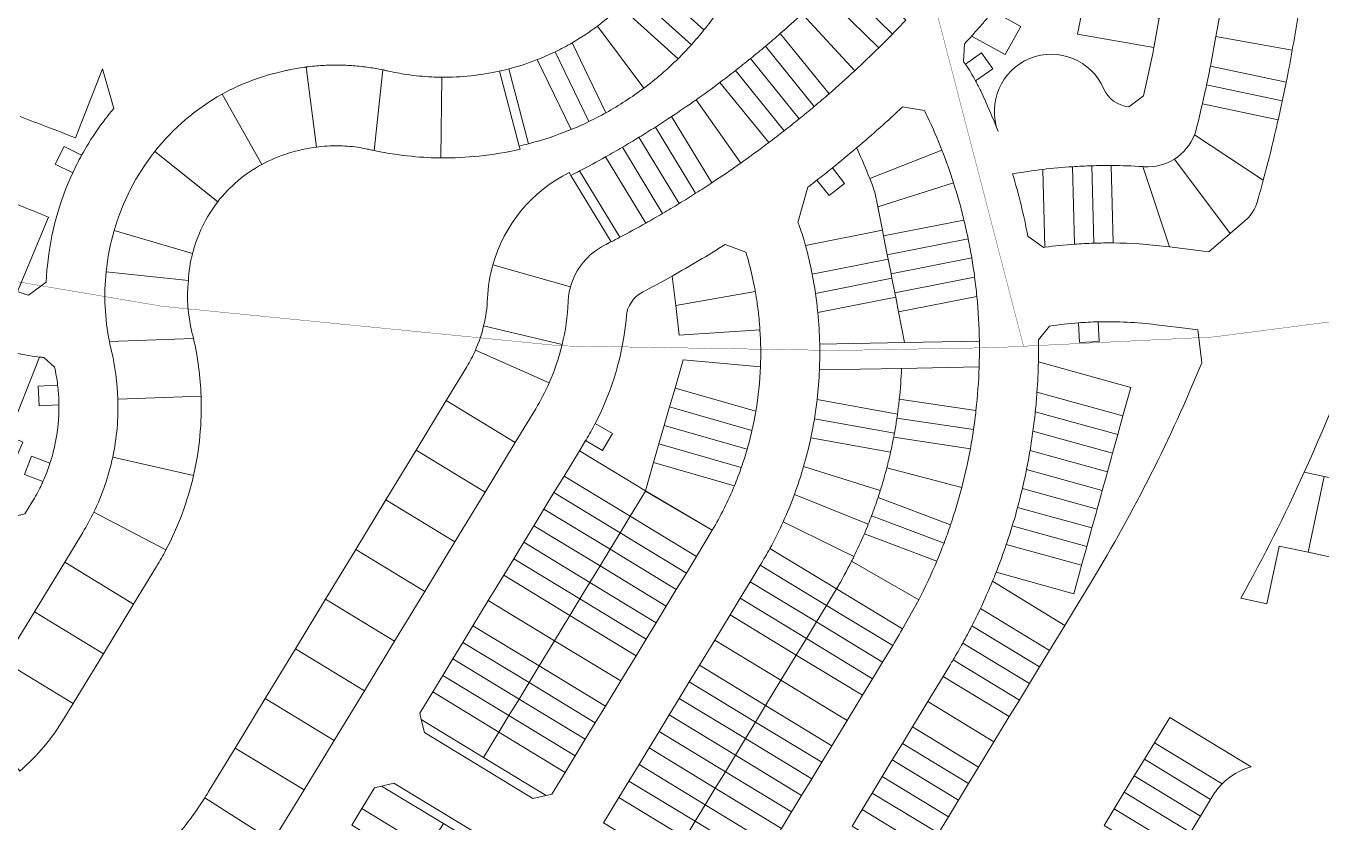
# Model space of a CAD drawing. Header units: centimetres. Extents: x -6122352 to 6876996, y -1694241 to 2592194.
# Drawn here: x -3673755 to -3272540, y -261275 to -14564 of the extents above; entities that cross this region are included whole.
import ezdxf

# ---------------------------------------------------------------- set-up
doc = ezdxf.new("R2010")
doc.units = ezdxf.units.CM
doc.header["$MEASUREMENT"] = 0
for name, color, linetype, lineweight, true_color in [('23585-XR-AR-DAMAC PLOT LIMITS$0$1-End units', 7, 'Continuous', 5, 0xf8991e), ('23585-XR-AR-DAMAC PLOT LIMITS$0$1-Open Space', 7, 'Continuous', 5, 0x90cf5a), ('23585-XR-AR-DAMAC PLOT LIMITS$0$1-Utility', 7, 'Continuous', 5, 0x8db1ff)]:
    doc.layers.add(name, color=color, linetype=linetype, lineweight=lineweight, true_color=true_color)
for name, color, linetype, lineweight in [('23585-XR-AR-DAMAC PLOT LIMITS$0$1-LV3', 231, 'Continuous', 5), ('23585-XR-AR-DAMAC PLOT LIMITS$0$1-Mid units', 41, 'Continuous', 5), ('A-ANNO-TEXT', 3, 'Continuous', 25)]:
    doc.layers.add(name, color=color, linetype=linetype, lineweight=lineweight)
doc.layers.add('23585-XR-AR-DAMAC PLOT LIMITS$0$D-Phase New', color=7, linetype='Continuous', true_color=0x000080)
doc.layers.add('@MI-REF LAYER', color=7, linetype='Continuous')

# ---------------------------------------------------------------- blocks, each defined once
blk = doc.blocks.new('23585-XR-AR-DAMAC PLOT LIMITS')
at = {"layer": '23585-XR-AR-DAMAC PLOT LIMITS$0$1-End units', "color": 251, "true_color": 0x636466}
for points in [[(497577.58, 2770158.9), (497558.55, 2770144.28, 0.00498), (497552.98, 2770151.42), (497571.35, 2770166.87, -0.005283)], [(497583.62, 2770150.83), (497564.11, 2770136.86, 0.005099), (497558.55, 2770144.28), (497577.58, 2770158.9, -0.005261)], [(497601.26, 2770125.01), (497576.52, 2770118.78, 0.034671), (497575.44, 2770120.66, 0.004271), (497571.07, 2770127.08), (497590.58, 2770141.06, -0.010069)], [(497548.01, 2770127.85), (497529.03, 2770113.16, 0.003428), (497525.63, 2770117.69, 0.002119), (497523.51, 2770120.46), (497542.49, 2770135.15, -0.005242)], [(497604.85, 2770119.27, -0.147108), (497606.7, 2770112.32), (497606.51, 2770106.25), (497577.82, 2770109.14, 0.159307), (497576.52, 2770118.78), (497601.26, 2770125.01, -0.003535)], [(497606.51, 2770106.25), (497606.23, 2770097.6), (497596.85, 2770089.61), (497572.94, 2770100.36), (497573.25, 2770100.66, 0.157768), (497577.82, 2770109.14)], [(497596.85, 2770089.61), (497596.04, 2770088.92, 0.028258), (497584.18, 2770077.6), (497566.07, 2770093.36, -0.014499), (497572.94, 2770100.36)], [(497576.35, 2770068.5, 0.015813), (497570.88, 2770061.12), (497552.69, 2770076.96, -0.013558), (497558.23, 2770084.27)], [(497490.76, 2770054.65), (497466.76, 2770054.51, 0.007166), (497466.58, 2770063.67), (497490.55, 2770064.94, -0.007494)], [(497527.19, 2770057.9), (497518.52, 2770035.52), (497518.51, 2770035.5, 0.016371), (497509.51, 2770038.68, 0.001259), (497508.8, 2770038.9, 0.013171), (497509.03, 2770057.95), (497514.48, 2770062.22, -0.011729), (497516.32, 2770061.69, -0.016955)], [(497537.04, 2770053.72), (497526.71, 2770031.37), (497522.75, 2770033.78, 0.007839), (497518.51, 2770035.5), (497518.52, 2770035.52), (497527.19, 2770057.9, -0.015747)], [(497490.66, 2770043.9), (497466.68, 2770045.35, 0.007171), (497466.76, 2770054.51), (497490.76, 2770054.65, -0.007828)], [(497547.72, 2770048.32), (497534.53, 2770026.62), (497533, 2770027.55), (497526.71, 2770031.37), (497537.04, 2770053.72, -0.017619)], [(497625.76, 2770043.64), (497602.34, 2770028.98, 0.012472), (497595.72, 2770035.63), (497620.9, 2770051.4)], [(497449.89, 2770028.72), (497425.94, 2770026.43, 0.028705), (497423.88, 2770035.27), (497446.91, 2770042.05, -0.03316)], [(497578.61, 2770026.51), (497563.3, 2770009.14), (497555.04, 2770014.16), (497567.88, 2770035.28, -0.020408)], [(497534.53, 2770026.62), (497539.66, 2770023.5), (497540.82, 2770022.8), (497528.37, 2770002.3, 0.018063), (497520.39, 2770006.79), (497533, 2770027.55)], [(497489.2, 2770019.94, -0.007828), (497488.01, 2770009.25), (497464.2, 2770012.29, 0.007171), (497465.23, 2770021.4)], [(497593.74, 2770011.23), (497575.1, 2769996.1, 0.016308), (497568.57, 2770003.02), (497584.46, 2770021.05, -0.019896)], [(497450.61, 2770002.79), (497426.72, 2770005.15, 0.029548), (497427.09, 2770014.49), (497451.04, 2770016.77, -0.03394)], [(497555.04, 2770014.16), (497563.3, 2770009.14), (497545.9, 2769989.39, 0.019363), (497538.31, 2769995.56), (497551.08, 2770016.57)], [(497488.01, 2770009.25, -0.007868), (497486.47, 2769998.56), (497462.91, 2770003.22, 0.007172), (497464.2, 2770012.29)], [(497450.61, 2770002.79, -0.03394), (497448.3, 2769989), (497425.26, 2769995.92, 0.029548), (497426.72, 2770005.15)], [(497575.1, 2769996.1, -0.008106), (497578.17, 2769992.51), (497558.03, 2769977.19, 0.018163), (497551.75, 2769983.92), (497568.57, 2770003.02, -0.016308)], [(497608.38, 2769991.83), (497588.18, 2769978.88, 0.008421), (497585.44, 2769982.95, 0.008106), (497582.67, 2769986.79), (497601.31, 2770001.92, -0.018134)], [(497656.08, 2769995.2), (497634.93, 2769981.96, 0.0122), (497630.71, 2769990.11), (497651.23, 2770002.96), (497651.88, 2770001.92)], [(497730.59, 2769989.31), (497706.99, 2769982.44), (497704.43, 2769991.23), (497732.72, 2769999.46, 0.127624)], [(497520.4, 2769985.71), (497506.97, 2769964.57), (497499.47, 2769969.96, 0.013165), (497503.34, 2769988.61), (497509.42, 2769991.8, -0.009354), (497510.8, 2769991.14, -0.003092), (497512, 2769990.53, -0.018063), (497518.82, 2769986.69, -0.004277)], [(497614.58, 2769981.46), (497593.15, 2769970.63, 0.003854), (497592.04, 2769972.58, 0.012657), (497588.18, 2769978.88), (497608.38, 2769991.83, -0.01779)], [(497444.84, 2769977.5, -0.033645), (497439.21, 2769964.83), (497417.98, 2769976.02, 0.02919), (497421.8, 2769984.42)], [(497530.15, 2769978.73), (497514.45, 2769959.18), (497506.97, 2769964.57), (497520.4, 2769985.71, -0.007562), (497523.14, 2769983.91, -0.011868), (497527.33, 2769980.92, -0.008218)], [(497588.18, 2769978.88, -0.012658), (497592.04, 2769972.58), (497570.49, 2769960.12, 0.018065), (497565.45, 2769967.76), (497585.44, 2769982.95, -0.008421)], [(497663.98, 2769977.79), (497639.93, 2769970.8, 0.012263), (497636.23, 2769979.25), (497661.44, 2769986.51)], [(497481.86, 2769975, -0.006668), (497479.67, 2769966.11), (497456.08, 2769970.78, 0.007171), (497458.3, 2769979.67)], [(497547.87, 2769960.74), (497525.68, 2769947.13), (497520.9, 2769954.93), (497538.66, 2769971.13, -0.032043)], [(497593.15, 2769970.63, -0.010288), (497595.96, 2769965.33, -0.004751), (497597.19, 2769962.84), (497574.97, 2769952.14, 0.018052), (497570.49, 2769960.12), (497592.04, 2769972.58, -0.003853)], [(497625.08, 2769958.49), (497602.18, 2769951.23, 0.002824), (497601.59, 2769952.76, 0.013318), (497598.56, 2769959.92), (497619.99, 2769970.75, -0.019545)], [(497598.56, 2769959.92, -0.013318), (497601.59, 2769952.76), (497578.86, 2769943.85, 0.018052), (497574.97, 2769952.14), (497597.19, 2769962.84, -0.005536)], [(497628.31, 2769948.71), (497605.32, 2769942.02, 0.016675), (497602.18, 2769951.23), (497625.08, 2769958.49)], [(497602.18, 2769951.23, -0.016675), (497605.32, 2769942.02), (497605.33, 2769942), (497582.15, 2769935.28, 0.018117), (497578.86, 2769943.85), (497601.59, 2769952.76, -0.002824)], [(497565.96, 2769925.89), (497543.01, 2769918.87), (497542.99, 2769918.86), (497538.21, 2769926.66), (497560.41, 2769940.28, -0.035586)], [(497397.1, 2769784.86, 0.000978), (497392.71, 2769782.86, 0.000877), (497388.77, 2769781.05), (497378.12, 2769802.95, 0.043048), (497385.61, 2769808.49)]]:
    blk.add_lwpolyline(points, format="xyb", close=True, dxfattribs=at)
for points in [[(497689.16, 2770082.29), (497703.12, 2770062.77), (497695.67, 2770057.45), (497681.72, 2770076.97)], [(497673.24, 2769945.96), (497650.19, 2769939.26), (497647.64, 2769948.05), (497670.68, 2769954.75)], [(497675.79, 2769937.18), (497652.75, 2769930.47), (497650.19, 2769939.26), (497673.24, 2769945.96)], [(497565.96, 2769925.89), (497543.02, 2769918.87), (497545.57, 2769910.09), (497568.61, 2769916.79)], [(497637.63, 2769916.9), (497614.6, 2769910.2), (497614.59, 2769910.19), (497612.03, 2769918.98), (497612.05, 2769918.98), (497635.08, 2769925.68)], [(497543.02, 2769918.87), (497542.99, 2769918.86), (497519.98, 2769912.17), (497522.54, 2769903.39), (497545.57, 2769910.09)], [(497614.59, 2769910.19), (497591.54, 2769903.49), (497588.99, 2769912.28), (497612.03, 2769918.98)], [(497640.19, 2769908.11), (497617.14, 2769901.41), (497614.59, 2769910.19), (497614.6, 2769910.2), (497637.63, 2769916.9)], [(497617.14, 2769901.41), (497594.1, 2769894.7), (497591.54, 2769903.49), (497614.59, 2769910.19)], [(497581.23, 2769873.44), (497558.18, 2769866.73), (497555.63, 2769875.52), (497578.67, 2769882.22)], [(497555.63, 2769875.52), (497558.18, 2769866.73), (497535.15, 2769860.03), (497532.6, 2769868.82)], [(497581.23, 2769873.44), (497583.78, 2769864.65), (497560.74, 2769857.95), (497558.18, 2769866.73)], [(497558.18, 2769866.73), (497560.74, 2769857.95), (497537.71, 2769851.25), (497535.15, 2769860.03)], [(497633.11, 2769846.53), (497610.07, 2769839.83), (497607.51, 2769848.61), (497630.55, 2769855.32)], [(497592.7, 2769834.01), (497591.8, 2769832.46), (497570, 2769826.12), (497567.44, 2769834.9), (497590.49, 2769841.61)], [(497567.44, 2769834.9), (497570, 2769826.12), (497548.33, 2769819.81), (497546.57, 2769820.78), (497544.41, 2769828.2)], [(497576.71, 2769803.07), (497579.26, 2769794.29), (497556.23, 2769787.58), (497554.11, 2769794.86), (497555.18, 2769796.81)]]:
    blk.add_lwpolyline(points, close=True, dxfattribs=at)
at = {"layer": '23585-XR-AR-DAMAC PLOT LIMITS$0$1-LV3', "color": 251, "true_color": 0x636466}
for points in [[(497437.78, 2769962.2), (497438.66, 2769961.73, -0.030829), (497431.68, 2769950.97, -0.028655), (497424.05, 2769941.8), (497405.83, 2769958.92, 0.028443), (497411.58, 2769965.84, 0.02855), (497416.53, 2769973.39)], [(497455.29, 2769967.88), (497478.9, 2769963.2, -0.001714), (497478.27, 2769960.93, 0.209695), (497480.64, 2769944.51), (497459.4, 2769931.31, -0.212412), (497454.31, 2769968.07)], [(497424.05, 2769941.8, -0.009499), (497421.29, 2769938.96, -0.024685), (497413.64, 2769932.09, -0.0157), (497408.44, 2769928.13), (497391.8, 2769946.98, -0.001467), (497392.14, 2769947.23, -0.003663), (497393, 2769947.83, 0.019287), (497397.88, 2769951.49, 0.024684), (497403.69, 2769956.71, 0.009711), (497405.83, 2769958.92)], [(497408.44, 2769928.13, -0.003585), (497407.22, 2769927.27, 0.003664), (497406.66, 2769926.88, 0.016702), (497404.19, 2769924.99, 0.016697), (497401.85, 2769922.93, 0.016765), (497399.65, 2769920.72, 0.01691), (497397.58, 2769918.35, 0.017638), (497395.6, 2769915.72), (497375.13, 2769930.08), (497375.22, 2769930.2, -0.01714), (497378.18, 2769934.11, -0.016911), (497381.36, 2769937.77, -0.016764), (497384.75, 2769941.17, -0.016696), (497388.34, 2769944.32, -0.015235), (497391.8, 2769946.98)], [(497492.12, 2769930.45), (497471.4, 2769916.47, 0.04813), (497465.91, 2769923.11, -0.057506), (497459.4, 2769931.31), (497480.64, 2769944.51, 0.057506), (497483.58, 2769940.8, -0.04813)], [(497375.13, 2769930.08, 0.01696), (497372.48, 2769926.02, 0.004353), (497371.84, 2769924.94, -0.001348), (497371.55, 2769924.44, 0.071941), (497363.74, 2769905.19), (497388.09, 2769899.54, -0.090161), (497395.6, 2769915.72)], [(497501.26, 2769911), (497504.68, 2769899.27), (497480.67, 2769892.29), (497477.26, 2769903.98, 0.032572), (497475.26, 2769909.46), (497498.14, 2769919.54, -0.032571)], [(497388.09, 2769899.54), (497363.74, 2769905.19, 0.097346), (497362.78, 2769877.79), (497378.17, 2769880.21), (497387.43, 2769881.67, -0.103842)], [(497393.98, 2769865.06), (497372.28, 2769852.02, -0.097509), (497362.78, 2769877.79), (497387.43, 2769881.67, 0.103472)], [(497413.57, 2769847.54), (497396.65, 2769827.71, -0.075721), (497380.09, 2769841.53), (497399.28, 2769858.48, 0.08753), (497411.78, 2769848.53, -0.005371)], [(497428.38, 2769837.17), (497411.64, 2769817.55, 0.051233), (497399.06, 2769826.31, -0.009743), (497396.65, 2769827.71), (497413.57, 2769847.54, -0.047693)], [(497366.07, 2769817.16, -0.008189), (497365.01, 2769816.64, 0.001228), (497359.34, 2769813.97, 0.001793), (497351.09, 2769810.02), (497349.82, 2769809.4), (497338.92, 2769831.9), (497340.21, 2769832.52, -0.003252), (497355.49, 2769839.79)], [(497444.92, 2769818.84), (497423.78, 2769804.26, 0.060218), (497411.64, 2769817.55), (497428.38, 2769837.17, -0.065239)], [(497456.14, 2769796.98), (497432.41, 2769788.46, 0.060218), (497423.78, 2769804.26), (497444.92, 2769818.84, -0.06495)], [(497461.77, 2769778.26), (497437.77, 2769771.28), (497434.75, 2769781.64, 0.024059), (497432.41, 2769788.46), (497456.14, 2769796.98, -0.01535), (497457.94, 2769791.43)], [(497545.02, 2769760.48), (497520.87, 2769754.01, 0.005312), (497520.15, 2769756.57), (497515.87, 2769771.3), (497539.87, 2769778.29), (497544.16, 2769763.55, -0.005316)], [(497549.09, 2769739.27), (497524.26, 2769736.33, 0.036047), (497520.87, 2769754.01), (497545.02, 2769760.48, -0.036046)], [(497473.33, 2769738.52, -0.076887), (497476.1, 2769717.3), (497450.05, 2769718.85, 0.085073), (497448.13, 2769735.64), (497447.82, 2769736.71), (497471.83, 2769743.69)]]:
    blk.add_lwpolyline(points, format="xyb", close=True, dxfattribs=at)
for points in [[(497504.68, 2769899.27), (497509.71, 2769881.99), (497485.7, 2769875), (497480.67, 2769892.29)], [(497509.71, 2769881.99), (497514.73, 2769864.7), (497490.73, 2769857.72), (497485.7, 2769875)], [(497514.73, 2769864.7), (497519.76, 2769847.42), (497495.76, 2769840.44), (497490.73, 2769857.72)], [(497519.76, 2769847.42), (497524.79, 2769830.14), (497500.78, 2769823.15), (497495.76, 2769840.44)], [(497524.79, 2769830.14), (497529.82, 2769812.85), (497505.81, 2769805.87), (497500.78, 2769823.15)], [(497529.82, 2769812.85), (497534.85, 2769795.57), (497510.84, 2769788.59), (497505.81, 2769805.87)], [(497534.85, 2769795.57), (497539.87, 2769778.29), (497515.87, 2769771.3), (497510.84, 2769788.59)], [(497461.77, 2769778.26), (497466.8, 2769760.98), (497442.79, 2769753.99), (497437.77, 2769771.28)], [(497466.8, 2769760.98), (497471.83, 2769743.69), (497447.82, 2769736.71), (497442.79, 2769753.99)]]:
    blk.add_lwpolyline(points, close=True, dxfattribs=at)
at = {"layer": '23585-XR-AR-DAMAC PLOT LIMITS$0$1-Mid units', "color": 251, "true_color": 0x636466}
for points in [[(497587.13, 2770145.97), (497567.62, 2770131.99, 0.003299), (497564.11, 2770136.86), (497583.62, 2770150.83, -0.003134)], [(497590.58, 2770141.06), (497571.07, 2770127.08, 0.003299), (497567.62, 2770131.99), (497587.13, 2770145.97, -0.003134)], [(497584.18, 2770077.6, 0.010333), (497580.17, 2770073.13), (497562.07, 2770088.89, -0.008867), (497566.07, 2770093.36)], [(497580.17, 2770073.13, 0.010335), (497576.35, 2770068.5), (497558.23, 2770084.27, -0.008868), (497562.07, 2770088.89)], [(497490.29, 2770070.93), (497466.32, 2770069.66, 0.004696), (497465.94, 2770075.65), (497489.91, 2770076.92, -0.004368)], [(497490.55, 2770064.94), (497466.58, 2770063.67, 0.004696), (497466.32, 2770069.66), (497490.29, 2770070.93, -0.004368)], [(497552.92, 2770045.33), (497539.66, 2770023.5), (497534.53, 2770026.62), (497547.72, 2770048.32, -0.008835)], [(497490.66, 2770043.9, -0.00437), (497490.45, 2770037.9), (497466.49, 2770039.35, 0.004698), (497466.68, 2770045.35)], [(497558.02, 2770042.17), (497544.79, 2770020.39), (497540.82, 2770022.8), (497539.66, 2770023.5), (497552.92, 2770045.33, -0.008833)], [(497628.94, 2770038.56), (497606.47, 2770024.48, 0.008109), (497602.34, 2770028.98), (497625.76, 2770043.64)], [(497490.45, 2770037.9, -0.004368), (497490.14, 2770031.9), (497466.18, 2770033.36, 0.004696), (497466.49, 2770039.35)], [(497563.01, 2770038.82), (497549.91, 2770017.27), (497545.95, 2770019.68), (497544.79, 2770020.39), (497558.02, 2770042.17, -0.008841)], [(497567.88, 2770035.28), (497555.04, 2770014.16), (497551.08, 2770016.57), (497549.91, 2770017.27), (497563.01, 2770038.82, -0.008861)], [(497632.13, 2770033.47), (497610.42, 2770019.88, 0.008065), (497606.47, 2770024.48), (497628.94, 2770038.56)], [(497490.14, 2770031.9, -0.004368), (497489.72, 2770025.92), (497465.76, 2770027.37, 0.004696), (497466.18, 2770033.36)], [(497635.31, 2770028.38), (497614.21, 2770015.18, 0.008029), (497610.42, 2770019.88), (497632.13, 2770033.47), (497632.78, 2770032.43)], [(497450.64, 2770022.76), (497426.74, 2770020.48, 0.018973), (497425.94, 2770026.43), (497449.89, 2770028.72, -0.014551)], [(497489.72, 2770025.92, -0.004369), (497489.2, 2770019.94), (497465.23, 2770021.4, 0.004698), (497465.76, 2770027.37)], [(497638.5, 2770023.3), (497617.84, 2770010.37, 0.008003), (497614.21, 2770015.18), (497635.31, 2770028.38), (497635.96, 2770027.35)], [(497641.68, 2770018.21), (497621.3, 2770005.46, 0.007985), (497617.84, 2770010.37), (497638.5, 2770023.3), (497639.14, 2770022.26)], [(497451.04, 2770016.77), (497427.09, 2770014.49, 0.018971), (497426.74, 2770020.48), (497450.64, 2770022.76, -0.014551)], [(497544.79, 2770020.39), (497545.95, 2770019.68), (497533.42, 2769999.05, 0.01184), (497528.37, 2770002.3), (497540.82, 2770022.8)], [(497549.91, 2770017.27), (497551.08, 2770016.57), (497538.31, 2769995.56, 0.011869), (497533.42, 2769999.05), (497545.95, 2770019.68)], [(497644.86, 2770013.13), (497624.6, 2770000.44, 0.007975), (497621.3, 2770005.46), (497641.68, 2770018.21), (497642.33, 2770017.18)], [(497597.61, 2770006.64), (497578.98, 2769991.52, 0.002182), (497578.17, 2769992.51, 0.008106), (497575.1, 2769996.1), (497593.74, 2770011.23, -0.008833)], [(497648.05, 2770008.04), (497627.74, 2769995.33, 0.007973), (497624.6, 2770000.44), (497644.86, 2770013.13), (497645.51, 2770012.09)], [(497651.23, 2770002.96), (497630.71, 2769990.11, 0.007979), (497627.74, 2769995.33), (497648.05, 2770008.04), (497648.7, 2770007.01)], [(497486.47, 2769998.56, -0.00437), (497485.47, 2769992.64), (497461.92, 2769997.3, 0.004698), (497462.91, 2770003.22)], [(497601.31, 2770001.92), (497582.67, 2769986.79, 0.002181), (497581.9, 2769987.8, 0.008106), (497578.98, 2769991.52), (497597.61, 2770006.64, -0.008833)], [(497448.3, 2769989, -0.014551), (497446.73, 2769983.2), (497423.75, 2769990.1, 0.018971), (497425.26, 2769995.92)], [(497485.47, 2769992.64, -0.004368), (497484.37, 2769986.74), (497460.83, 2769991.4, 0.004697), (497461.92, 2769997.3)], [(497484.37, 2769986.74, -0.004368), (497483.17, 2769980.86), (497459.62, 2769985.52, 0.004697), (497460.83, 2769991.4)], [(497578.98, 2769991.52, -0.008106), (497581.9, 2769987.8), (497561.85, 2769972.56, 0.011845), (497558.03, 2769977.19), (497578.17, 2769992.51, -0.002182)], [(497446.73, 2769983.2, -0.014551), (497444.84, 2769977.5), (497421.8, 2769984.42, 0.018972), (497423.75, 2769990.1)], [(497582.67, 2769986.79, -0.008106), (497585.44, 2769982.95), (497565.45, 2769967.76, 0.011836), (497561.85, 2769972.56), (497581.9, 2769987.8, -0.002181)], [(497731.71, 2769983.39), (497708.67, 2769976.68), (497706.99, 2769982.44), (497730.59, 2769989.31, 0.059212), (497731.39, 2769984.5)], [(497483.17, 2769980.86, -0.004369), (497481.86, 2769975), (497458.3, 2769979.67, 0.004698), (497459.62, 2769985.52)], [(497617.38, 2769976.15), (497595.96, 2769965.33, 0.010288), (497593.15, 2769970.63), (497614.58, 2769981.46, -0.008833)], [(497619.99, 2769970.75), (497598.56, 2769959.92, 0.005536), (497597.19, 2769962.84, 0.004752), (497595.96, 2769965.33), (497617.38, 2769976.15, -0.008833)], [(497665.65, 2769972.03), (497642.12, 2769965.19, 0.008005), (497639.93, 2769970.8), (497663.98, 2769977.79)], [(497667.33, 2769966.27), (497644.13, 2769959.52, 0.007986), (497642.12, 2769965.19), (497665.65, 2769972.03)], [(497669, 2769960.51), (497645.95, 2769953.8, 0.007976), (497644.13, 2769959.52), (497667.33, 2769966.27)], [(497551.43, 2769955.88), (497528.81, 2769942.01), (497525.68, 2769947.13), (497547.87, 2769960.74, -0.01388)], [(497670.68, 2769954.75), (497647.64, 2769948.05), (497646.46, 2769952.09, 0.002372), (497645.95, 2769953.8), (497669, 2769960.51)], [(497554.71, 2769950.86), (497531.94, 2769936.9), (497528.81, 2769942.01), (497551.43, 2769955.88, -0.013838)], [(497557.7, 2769945.65), (497535.08, 2769931.78), (497531.94, 2769936.9), (497554.71, 2769950.86, -0.013838)], [(497630.05, 2769942.97), (497607, 2769936.26), (497605.33, 2769942), (497605.32, 2769942.02), (497628.31, 2769948.71, -0.007103), (497629.72, 2769944.1)], [(497560.41, 2769940.28), (497538.21, 2769926.66), (497535.08, 2769931.78), (497557.7, 2769945.65, -0.013881)], [(497607, 2769936.26), (497583.96, 2769929.56, 0.011839), (497582.15, 2769935.28), (497605.33, 2769942)]]:
    blk.add_lwpolyline(points, format="xyb", close=True, dxfattribs=at)
for points in [[(497708.67, 2769976.68), (497731.71, 2769983.39), (497733.39, 2769977.62), (497710.34, 2769970.92)], [(497710.34, 2769970.92), (497733.39, 2769977.62), (497735.06, 2769971.86), (497712.02, 2769965.16)], [(497712.02, 2769965.16), (497735.06, 2769971.86), (497736.74, 2769966.1), (497713.69, 2769959.4)], [(497736.74, 2769966.1), (497738.41, 2769960.34), (497715.37, 2769953.64), (497713.69, 2769959.4)], [(497631.72, 2769937.21), (497608.69, 2769930.51), (497608.68, 2769930.5), (497607, 2769936.26), (497630.05, 2769942.97)], [(497608.68, 2769930.5), (497585.64, 2769923.8), (497583.96, 2769929.56), (497607, 2769936.26)], [(497633.4, 2769931.45), (497610.37, 2769924.75), (497610.36, 2769924.74), (497608.68, 2769930.5), (497608.69, 2769930.51), (497631.72, 2769937.21)], [(497677.47, 2769931.42), (497654.42, 2769924.71), (497652.75, 2769930.47), (497675.79, 2769937.18)], [(497635.08, 2769925.68), (497612.05, 2769918.98), (497612.03, 2769918.98), (497610.36, 2769924.74), (497610.37, 2769924.75), (497633.4, 2769931.45)], [(497679.14, 2769925.66), (497656.1, 2769918.95), (497654.42, 2769924.71), (497677.47, 2769931.42)], [(497610.36, 2769924.74), (497587.31, 2769918.04), (497585.64, 2769923.8), (497608.68, 2769930.5)], [(497612.03, 2769918.98), (497588.99, 2769912.28), (497587.31, 2769918.04), (497610.36, 2769924.74)], [(497680.82, 2769919.89), (497657.78, 2769913.19), (497656.1, 2769918.95), (497679.14, 2769925.66)], [(497682.5, 2769914.13), (497659.45, 2769907.43), (497657.78, 2769913.19), (497680.82, 2769919.89)], [(497570.29, 2769911.03), (497568.61, 2769916.79), (497545.57, 2769910.09), (497547.25, 2769904.32)], [(497571.97, 2769905.27), (497548.92, 2769898.56), (497547.25, 2769904.32), (497570.29, 2769911.03)], [(497684.17, 2769908.37), (497661.13, 2769901.67), (497659.45, 2769907.43), (497682.5, 2769914.13)], [(497545.57, 2769910.09), (497522.54, 2769903.39), (497524.22, 2769897.62), (497547.25, 2769904.32)], [(497641.87, 2769902.35), (497618.82, 2769895.65), (497617.14, 2769901.41), (497640.19, 2769908.11)], [(497685.85, 2769902.61), (497662.8, 2769895.91), (497661.13, 2769901.67), (497684.17, 2769908.37)], [(497548.92, 2769898.56), (497525.89, 2769891.86), (497524.22, 2769897.62), (497547.25, 2769904.32)], [(497573.64, 2769899.51), (497550.6, 2769892.8), (497548.92, 2769898.56), (497571.97, 2769905.27)], [(497573.64, 2769899.51), (497575.32, 2769893.74), (497552.28, 2769887.04), (497550.6, 2769892.8)], [(497618.82, 2769895.65), (497595.78, 2769888.94), (497594.1, 2769894.7), (497617.14, 2769901.41)], [(497643.54, 2769896.59), (497620.5, 2769889.88), (497618.82, 2769895.65), (497641.87, 2769902.35)], [(497550.6, 2769892.8), (497527.57, 2769886.1), (497525.89, 2769891.86), (497548.92, 2769898.56)], [(497620.5, 2769889.88), (497597.45, 2769883.18), (497595.78, 2769888.94), (497618.82, 2769895.65)], [(497645.22, 2769890.83), (497622.17, 2769884.12), (497620.5, 2769889.88), (497643.54, 2769896.59)], [(497550.6, 2769892.8), (497552.28, 2769887.04), (497529.24, 2769880.34), (497527.57, 2769886.1)], [(497575.32, 2769893.74), (497577, 2769887.98), (497553.95, 2769881.28), (497552.28, 2769887.04)], [(497646.89, 2769885.07), (497623.85, 2769878.36), (497622.17, 2769884.12), (497645.22, 2769890.83)], [(497552.28, 2769887.04), (497553.95, 2769881.28), (497530.92, 2769874.58), (497529.24, 2769880.34)], [(497578.67, 2769882.22), (497555.63, 2769875.52), (497553.95, 2769881.28), (497577, 2769887.98)], [(497622.17, 2769884.12), (497599.13, 2769877.42), (497597.45, 2769883.18), (497620.5, 2769889.88)], [(497623.85, 2769878.36), (497600.8, 2769871.66), (497599.13, 2769877.42), (497622.17, 2769884.12)], [(497648.57, 2769879.31), (497625.53, 2769872.6), (497623.85, 2769878.36), (497646.89, 2769885.07)], [(497555.63, 2769875.52), (497532.6, 2769868.82), (497530.92, 2769874.58), (497553.95, 2769881.28)], [(497650.25, 2769873.54), (497627.2, 2769866.84), (497625.53, 2769872.6), (497648.57, 2769879.31)], [(497625.53, 2769872.6), (497602.48, 2769865.9), (497600.8, 2769871.66), (497623.85, 2769878.36)], [(497627.2, 2769866.84), (497604.16, 2769860.14), (497602.48, 2769865.9), (497625.53, 2769872.6)], [(497651.92, 2769867.78), (497628.88, 2769861.08), (497627.2, 2769866.84), (497650.25, 2769873.54)], [(497628.88, 2769861.08), (497605.83, 2769854.37), (497604.16, 2769860.14), (497627.2, 2769866.84)], [(497653.6, 2769862.02), (497630.55, 2769855.32), (497628.88, 2769861.08), (497651.92, 2769867.78)], [(497585.46, 2769858.89), (497562.42, 2769852.19), (497560.74, 2769857.95), (497583.78, 2769864.65)], [(497587.14, 2769853.13), (497564.09, 2769846.42), (497562.42, 2769852.19), (497585.46, 2769858.89)], [(497630.55, 2769855.32), (497607.51, 2769848.61), (497605.83, 2769854.37), (497628.88, 2769861.08)], [(497560.74, 2769857.95), (497562.42, 2769852.19), (497539.38, 2769845.48), (497537.71, 2769851.25)], [(497562.42, 2769852.19), (497564.09, 2769846.42), (497541.06, 2769839.72), (497539.38, 2769845.48)], [(497588.81, 2769847.37), (497565.77, 2769840.66), (497564.09, 2769846.42), (497587.14, 2769853.13)], [(497590.49, 2769841.61), (497567.44, 2769834.9), (497565.77, 2769840.66), (497588.81, 2769847.37)], [(497564.09, 2769846.42), (497565.77, 2769840.66), (497542.74, 2769833.96), (497541.06, 2769839.72)], [(497565.77, 2769840.66), (497567.44, 2769834.9), (497544.41, 2769828.2), (497542.74, 2769833.96)], [(497579.26, 2769794.29), (497580.94, 2769788.52), (497557.9, 2769781.82), (497556.23, 2769787.58)]]:
    blk.add_lwpolyline(points, close=True, dxfattribs=at)
at = {"layer": '23585-XR-AR-DAMAC PLOT LIMITS$0$1-Open Space', "color": 251, "true_color": 0x636466}
for points in [[(497653.87, 2770119.76, -0.024816), (497676.56, 2770073.29), (497681.72, 2770076.97)], [(497466.76, 2770054.51, -0.007171), (497466.68, 2770045.35, -0.004698), (497466.49, 2770039.35, -0.004696), (497466.18, 2770033.36, -0.004696), (497465.76, 2770027.37, -0.004698), (497465.23, 2770021.4, -0.007171), (497464.2, 2770012.29, -0.007172), (497462.91, 2770003.22, -0.004698), (497461.92, 2769997.3, -0.004697), (497460.83, 2769991.4, -0.004697), (497459.62, 2769985.52, -0.004698), (497458.3, 2769979.67, -0.007171), (497456.08, 2769970.78, -0.002354), (497455.29, 2769967.88), (497454.31, 2769968.07, 0.212412), (497459.4, 2769931.31, 0.057506), (497465.91, 2769923.11, -0.04813), (497471.4, 2769916.47, -0.044712), (497475.26, 2769909.46, -0.032572), (497477.26, 2769903.98), (497480.67, 2769892.29), (497485.7, 2769875), (497490.73, 2769857.72), (497495.76, 2769840.44), (497500.78, 2769823.15), (497505.81, 2769805.87), (497510.84, 2769788.59), (497515.87, 2769771.3), (497520.15, 2769756.57, -0.005312), (497520.87, 2769754.01, -0.036047), (497524.26, 2769736.33, -0.036047)], [(497476.1, 2769717.3, 0.076887), (497473.33, 2769738.52), (497471.83, 2769743.69), (497466.8, 2769760.98), (497461.77, 2769778.26), (497457.94, 2769791.43, 0.01535), (497456.14, 2769796.98, 0.06495), (497444.92, 2769818.84, 0.065239), (497428.38, 2769837.17, 0.047693), (497413.57, 2769847.54, 0.005371), (497411.78, 2769848.53, -0.08753), (497399.28, 2769858.48, -0.048522), (497393.98, 2769865.06, -0.103472), (497387.43, 2769881.67, -0.103842), (497388.09, 2769899.54, -0.090161), (497395.6, 2769915.72, -0.017638), (497397.58, 2769918.35, -0.01691), (497399.65, 2769920.72, -0.016765), (497401.85, 2769922.93, -0.016697), (497404.19, 2769924.99, -0.016702), (497406.66, 2769926.88, -0.003663), (497407.22, 2769927.27, 0.003585), (497408.44, 2769928.13, 0.0157), (497413.64, 2769932.09, 0.024685), (497421.29, 2769938.96, 0.009499), (497424.05, 2769941.8, 0.028655), (497431.68, 2769950.97, 0.030829), (497438.66, 2769961.73), (497437.78, 2769962.2, 0.007272), (497439.21, 2769964.83, 0.033645), (497444.84, 2769977.5, 0.014551), (497446.73, 2769983.2, 0.014551), (497448.3, 2769989, 0.03394), (497450.61, 2770002.79, 0.03394), (497451.04, 2770016.77, 0.014551), (497450.64, 2770022.76, 0.014551), (497449.89, 2770028.72, 0.03316), (497446.91, 2770042.05, 0.033159)], [(497340.21, 2769832.52, -0.003252), (497355.49, 2769839.79), (497366.07, 2769817.16, 0.024858), (497369.16, 2769818.93), (497369.9, 2769825.65, -0.014086), (497366.43, 2769829.35, -0.084181), (497350.47, 2769854.62), (497344.82, 2769852.45), (497342.63, 2769858.14), (497348.32, 2769860.32, -0.049285), (497344.34, 2769877.45), (497332.91, 2769883.2), (497343.06, 2769862.58, 0.001517), (497334.55, 2769858.36, 0.001413), (497326.64, 2769854.38)]]:
    blk.add_lwpolyline(points, format="xyb", dxfattribs=at)
for points in [[(497546.92, 2770107.72, 0.97921), (497534.66, 2770074.63, 0.018167), (497521.76, 2770079.17, 0.014802), (497518.39, 2770080.11), (497519.19, 2770086.59), (497513.13, 2770087.33), (497512.39, 2770081.27, 0.004226), (497511.4, 2770081.4), (497507.6, 2770085.33, 0.002253), (497507.29, 2770088.57), (497518.58, 2770092.38), (497515.39, 2770101.85), (497505.91, 2770098.66, 0.015632), (497505.33, 2770100.81, 0.007013), (497505.02, 2770101.76), (497525.63, 2770117.69, -0.003428), (497529.03, 2770113.16), (497548.01, 2770127.85, -0.008813), (497556.95, 2770115.33), (497556.3, 2770109.66, -0.275446)], [(497570.88, 2770061.12), (497570.62, 2770060.74), (497564.81, 2770059.52, 0.026456), (497547.37, 2770069.08, -0.014053), (497552.69, 2770076.96)], [(497630.08, 2770072.78, -0.039701), (497656.99, 2770001.81), (497661.44, 2769986.51), (497636.23, 2769979.25, 0.003988), (497634.93, 2769981.96), (497656.08, 2769995.2), (497651.88, 2770001.92), (497651.23, 2770002.96), (497648.7, 2770007.01), (497648.05, 2770008.04), (497645.51, 2770012.09), (497644.86, 2770013.13), (497642.33, 2770017.18), (497641.68, 2770018.21), (497639.14, 2770022.26), (497638.5, 2770023.3), (497635.96, 2770027.35), (497635.31, 2770028.38), (497632.78, 2770032.43), (497632.13, 2770033.47), (497628.94, 2770038.56), (497625.76, 2770043.64), (497620.9, 2770051.4), (497595.72, 2770035.63, 0.009047), (497590.71, 2770040.24), (497589.89, 2770045.7, -0.018594), (497595.17, 2770052.96), (497599.87, 2770049.08), (497603.76, 2770053.78), (497599.06, 2770057.67, -0.037353), (497611.87, 2770070.35), (497617.4, 2770075.06), (497621.78, 2770078.79)], [(497695.67, 2770057.45), (497688.2, 2770052.1), (497698.83, 2770037.21), (497692.08, 2770032.38, 0.020989), (497676.56, 2770073.29), (497681.72, 2770076.97)], [(497518.51, 2770035.5, -0.007839), (497522.75, 2770033.78), (497526.71, 2770031.37), (497533, 2770027.55), (497520.39, 2770006.79, 0.003092), (497518.99, 2770007.5, 0.02524), (497513.53, 2770009.9), (497507.54, 2770019.5, 0.002506), (497507.85, 2770023.11), (497513.93, 2770022.66), (497514.39, 2770028.74), (497508.3, 2770029.2, 0.006714), (497508.8, 2770038.9, -0.001259), (497509.51, 2770038.68, -0.016371)], [(497578.61, 2770026.51, -0.012059), (497584.46, 2770021.05), (497568.57, 2770003.02), (497551.75, 2769983.92, 0.015789), (497545.9, 2769989.39), (497563.3, 2770009.14)], [(497439.21, 2769964.83, -0.007272), (497437.78, 2769962.2), (497416.53, 2769973.39, 0.009478), (497417.98, 2769976.02)], [(497538.66, 2769971.13), (497520.9, 2769954.93), (497525.68, 2769947.13), (497528.81, 2769942.01), (497531.94, 2769936.9), (497535.08, 2769931.78), (497538.21, 2769926.66), (497542.99, 2769918.86), (497519.98, 2769912.17), (497518.95, 2769915.7), (497524.79, 2769917.5), (497523, 2769923.33), (497517.06, 2769921.5, 0.099091), (497499.09, 2769951.07, -0.25631), (497496.93, 2769959.8, 0.007239), (497499.47, 2769969.96), (497506.97, 2769964.57), (497514.45, 2769959.18), (497530.15, 2769978.73, -0.026298)], [(497479.67, 2769966.11, -0.002189), (497478.9, 2769963.2), (497455.29, 2769967.88, 0.002354), (497456.08, 2769970.78)], [(497498.14, 2769919.54), (497475.26, 2769909.46, 0.044712), (497471.4, 2769916.47), (497492.12, 2769930.45, -0.044712)], [(497399.28, 2769858.48), (497380.09, 2769841.53, -0.04611), (497372.28, 2769852.02), (497393.98, 2769865.06, 0.048522)], [(497395.79, 2769806.76), (497391.97, 2769802.12), (497396.67, 2769798.24), (497400.55, 2769802.94, -0.055271), (497408.89, 2769793.63, -0.026064), (497412.06, 2769788.65), (497406.61, 2769785.93), (497409.32, 2769780.47), (497414.78, 2769783.19, -0.007178), (497415.41, 2769781.69, -0.02406), (497417.18, 2769776.53), (497418.4, 2769772.33), (497415.42, 2769766.77, 0.000922), (497411.35, 2769764.96), (497401.53, 2769786.86, 0.000986), (497397.1, 2769784.86), (497385.61, 2769808.49, 0.006098), (497386.59, 2769809.37), (497391.04, 2769809.82, -0.024963)]]:
    blk.add_lwpolyline(points, format="xyb", close=True, dxfattribs=at)
for points in [[(497589.69, 2769828.8), (497551.95, 2769817.82), (497548.33, 2769819.81), (497570, 2769826.12), (497591.8, 2769832.46)], [(497598.24, 2769809.34), (497576.71, 2769803.07), (497555.18, 2769796.81), (497557.07, 2769800.25), (497594.8, 2769811.23)]]:
    blk.add_lwpolyline(points, close=True, dxfattribs=at)
at = {"layer": '23585-XR-AR-DAMAC PLOT LIMITS$0$1-Utility', "color": 251, "true_color": 0x636466}
for points in [[(497507.29, 2770088.57, 0.001577), (497507.05, 2770090.84, 0.002545), (497506.65, 2770094.5, 0.029648), (497505.91, 2770098.66), (497515.39, 2770101.85), (497518.58, 2770092.38)], [(497519.19, 2770086.59), (497518.39, 2770080.11, 0.025861), (497512.39, 2770081.27), (497513.13, 2770087.33)], [(497595.17, 2770052.96, -0.012626), (497599.06, 2770057.67), (497603.76, 2770053.78), (497599.87, 2770049.08)], [(497514.39, 2770028.74), (497513.93, 2770022.66), (497507.85, 2770023.11, 0.004216), (497508.3, 2770029.2)], [(497518.95, 2769915.7), (497518.86, 2769916.01, 0.016411), (497517.06, 2769921.5), (497523, 2769923.33), (497524.79, 2769917.5)], [(497350.47, 2769854.62), (497344.82, 2769852.45), (497342.63, 2769858.14), (497348.32, 2769860.32, 0.017066)], [(497400.55, 2769802.94), (497396.67, 2769798.24), (497391.97, 2769802.12), (497395.79, 2769806.76, -0.021985), (497399.71, 2769803.68, -0.004929)], [(497414.78, 2769783.19), (497409.32, 2769780.47), (497406.61, 2769785.93), (497412.06, 2769788.65, -0.026915)]]:
    blk.add_lwpolyline(points, format="xyb", close=True, dxfattribs=at)
at = {"layer": '23585-XR-AR-DAMAC PLOT LIMITS$0$D-Phase New', "color": 8, "const_width": 0.1}
blk.add_lwpolyline([(496635, 2769907.99), (496746.31, 2769775.07, -0.043454), (497314.24, 2770181.16), (497589.03, 2770035.52), (497626.65, 2770080.85), (497688.92, 2770169.44)], format="xyb", dxfattribs=at)
blk.add_lwpolyline([(497688.92, 2770169.44), (497626.65, 2770080.85), (497583.53, 2770028.9), (497550.94, 2769991.99), (497492.14, 2769929.91), (497399.76, 2769847.18), (497360.2, 2769816.41), (497326.78, 2769790.41), (497321.18, 2769786.63), (497631.67, 2769450.47), (497637.67, 2769456.13), (497694.7, 2769500.9), (497719.8, 2769518.84), (498077.69, 2769774.67)], dxfattribs=at)
blk.add_lwpolyline([(497321.18, 2769786.63), (497326.78, 2769790.41), (497360.2, 2769816.41), (497399.76, 2769847.18), (497492.14, 2769929.91), (497550.94, 2769991.99), (497583.53, 2770028.9), (497589.03, 2770035.52), (497314.24, 2770181.16, 0.036516), (496832.05, 2769846.37), (496874.35, 2769760.79), (496885.44, 2769737.97), (496936.56, 2769633.58), (496921.28, 2769621.25), (496900.1, 2769610.96, 0.033948), (496932.27, 2769551.82), (496968.84, 2769577.18), (497196.84, 2769708.74), (497249.2, 2769738.1)], format="xyb", close=True, dxfattribs=at)
blk = doc.blocks.new('A$Cf093b529')
at = {"layer": 'A-ANNO-TEXT'}
blk.add_blockref('23585-XR-AR-DAMAC PLOT LIMITS', (-495391.99, -2768603.44), dxfattribs=at)

msp = doc.modelspace()

# ---------------------------------------------------------------- block references
at = {"layer": '@MI-REF LAYER', "xscale": 999.9999999999999, "yscale": 999.9999999999999, "zscale": 999.9999999999999, "rotation": 312.4882903633292}
msp.add_blockref('A$Cf093b529', (-5904718.73535, 539022.72011), dxfattribs=at)

doc.saveas('drawing.dxf')
